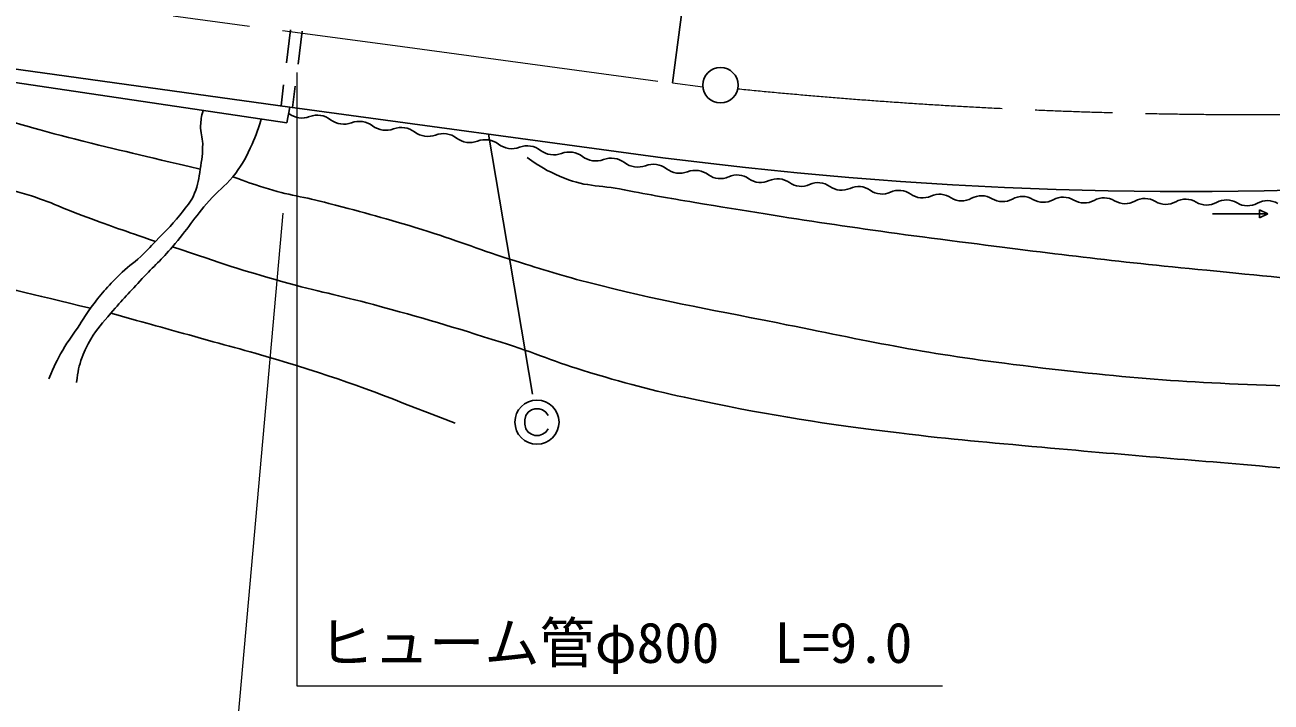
# Model space of a CAD drawing. Units: millimetres, scale not verified. Extents: x 40000 to 680000, y 20000 to 380000.
# Drawn here: x 331456 to 387868, y 262346 to 292995 of the extents above; entities that cross this region are included whole.
import ezdxf
from ezdxf.enums import TextEntityAlignment as Align

# ---------------------------------------------------------------- set-up
doc = ezdxf.new("R2010")
doc.units = ezdxf.units.MM
doc.header["$LTSCALE"] = 1000
doc.linetypes.add('CHAIN', pattern=[18.5, 12, -1.5, 3.5, -1.5])
for name, color, linetype, lineweight in [('M-BGD', 7, 'Continuous', 25), ('M-BMK', 2, 'CHAIN', 13), ('M-BMK-SRVR', 3, 'Continuous', 25), ('M-STR-HTXT', 7, 'Continuous', 13), ('M-STR-STRC', 7, 'Continuous', 25)]:
    doc.layers.add(name, color=color, linetype=linetype, lineweight=lineweight)
doc.styles.add('ＭＳ ゴシック', font='')
doc.styles.get('ＭＳ ゴシック').set_extended_font_data('MS Gothic')

msp = doc.modelspace()

# ---------------------------------------------------------------- linework, layer by layer
at = {"layer": 'M-BGD'}
for p, q in [((343476, 292768), (343291, 291279)), ((343819, 291220), (344012, 292708)), ((324473, 291902), (343453, 289279)), ((324412, 291366), (343315, 288564)), ((343168, 290287), (343050, 289335)), ((343564, 289264), (343689, 290229)), ((343315, 288564), (343453, 289279)), ((385218, 284445), (387718, 284445)), ((387343, 284633), (387718, 284445)), ((387343, 284258), (387343, 284633)), ((387718, 284445), (387343, 284258))]:
    msp.add_line(p, q, dxfattribs=at)
msp.add_lwpolyline([(343453, 289279), (360332, 286985), (361730, 286813)], dxfattribs=at)
for centre, radius, start, end in [((343995, 289765), 984, 232.5007, 290.8759), ((344697, 287925), 984, 52.5007, 110.8758), ((345895, 289487), 984, 232.5007, 290.8759), ((346597, 287647), 984, 52.5007, 110.8758), ((347796, 289210), 984, 232.5007, 290.8759), ((348497, 287370), 984, 52.5007, 110.8758), ((349696, 288932), 984, 232.5007, 290.8759), ((350397, 287092), 984, 52.5007, 110.8758), ((351596, 288654), 984, 232.5007, 290.8759), ((352298, 286815), 984, 52.5007, 110.8758), ((353496, 288377), 984, 232.5007, 290.8759), ((354198, 286537), 984, 52.5007, 110.8758), ((355396, 288099), 984, 232.5007, 290.8759), ((356098, 286259), 984, 52.5007, 110.8758), ((357297, 287822), 984, 232.5007, 290.8759), ((357998, 285982), 984, 52.5007, 110.8758), ((359197, 287544), 984, 232.5007, 290.8759), ((359898, 285704), 984, 52.5007, 110.8758), ((384056, 469925), 184467, 263.04863, 274.73983), ((361097, 287266), 984, 232.5007, 290.8759), ((361799, 285427), 984, 52.5007, 110.8758), ((362930, 286944), 908, 234.1567, 294.9803), ((363697, 285297), 908, 54.1568, 114.9803), ((364761, 286770), 908, 234.1567, 294.9803), ((365529, 285123), 908, 54.1568, 114.9803), ((366593, 286596), 908, 234.1567, 294.9803), ((367360, 284949), 908, 54.1568, 114.9803), ((368424, 286422), 908, 234.1567, 294.9803), ((369191, 284775), 908, 54.1568, 114.9803), ((370255, 286248), 908, 234.1567, 294.9803), ((371022, 284601), 908, 54.1568, 114.9803), ((372086, 286073), 908, 234.1567, 294.9803), ((372854, 284426), 908, 54.1568, 114.9803), ((373861, 285947), 917, 238.7568, 299.2894), ((374759, 284347), 917, 58.7568, 119.2893), ((375710, 285915), 917, 238.7568, 299.2894), ((376607, 284316), 917, 58.7568, 119.2893), ((377559, 285884), 917, 238.7568, 299.2894), ((378456, 284284), 917, 58.7568, 119.2893), ((379407, 285852), 917, 238.7568, 299.2894), ((380304, 284253), 917, 58.7568, 119.2893), ((381256, 285821), 917, 238.7568, 299.2894), ((382153, 284221), 917, 58.7568, 119.2893), ((383104, 285789), 917, 238.7568, 299.2894), ((384002, 284190), 917, 58.7568, 119.2893), ((384953, 285758), 917, 238.7568, 299.2894), ((385850, 284158), 917, 58.7568, 119.2893), ((386801, 285726), 917, 238.7568, 299.2894), ((387699, 284127), 917, 58.7568, 119.2893)]:
    msp.add_arc(centre, radius, start, end, dxfattribs=at)
for points, knots in [([(320405, 291786), (321366, 291306), (321679, 291128), (322554, 290872), (323214, 290678), (323606, 290660), (324275, 290504), (327896, 289656), (329829, 288821), (333431, 287897), (333530, 287872), (333586, 287858), (333685, 287833), (335909, 287279), (336617, 287122), (339393, 286466)], [0, 0, 0, 0, 1, 1, 1, 2, 2, 2, 3, 3, 3, 4, 4, 4, 5, 5, 5, 5]), ([(261111, 285177), (263019, 285744), (263555, 285882), (265137, 286275), (267680, 286907), (269150, 287058), (271717, 287588), (274007, 288061), (275259, 288503), (277576, 288818), (285685, 289918), (290342, 289091), (298525, 289072), (301500, 289066), (303165, 288942), (306138, 288824), (310407, 288654), (312812, 288679), (317059, 288214), (319255, 287974), (320466, 287696), (322654, 287388), (323113, 287324), (323373, 287304), (323830, 287229), (326808, 286743), (328433, 286223), (331333, 285385), (332503, 285048), (333108, 284709), (334252, 284292), (335464, 283851), (335853, 283716), (337365, 283193)], [0, 0, 0, 0, 1, 1, 1, 2, 2, 2, 3, 3, 3, 4, 4, 4, 5, 5, 5, 6, 6, 6, 7, 7, 7, 8, 8, 8, 9, 9, 9, 10, 10, 10, 11, 11, 11, 11]), ([(332533, 276973), (332802, 277594), (332883, 277786), (333166, 278275), (333438, 278748), (333642, 278980), (333942, 279435), (334129, 279721), (334218, 279892), (334418, 280168), (334880, 280803), (335187, 281125), (335739, 281684), (336086, 282037), (336335, 282177), (336696, 282517), (336966, 282771), (337111, 282922), (337365, 283193), (337869, 283732), (338196, 284000), (338635, 284595), (338851, 284887), (339008, 285038), (339140, 285377), (339299, 285784), (339323, 286035), (339393, 286466), (339464, 286910), (339505, 287162), (339503, 287612), (339502, 287934), (339398, 288109), (339410, 288430), (339421, 288705), (339444, 288818), (339519, 289127)], [0, 0, 0, 0, 1, 1, 1, 2, 2, 2, 3, 3, 3, 4, 4, 4, 5, 5, 5, 6, 6, 6, 7, 7, 7, 8, 8, 8, 9, 9, 9, 10, 10, 10, 11, 11, 11, 12, 12, 12, 12]), ([(342148, 288737), (341961, 288118), (341896, 287914), (341659, 287418), (341404, 286884), (341240, 286585), (340866, 286126), (340491, 285665), (340192, 285486), (339800, 285039), (339114, 284257), (338817, 283746), (338139, 282956), (337633, 282366), (337295, 282084), (336767, 281513), (336205, 280906), (335877, 280576), (335343, 279944), (334970, 279503), (334744, 279264), (334440, 278774), (334254, 278475), (334173, 278291), (334048, 277962), (333886, 277533), (333868, 277346), (333785, 276817)], [0, 0, 0, 0, 1, 1, 1, 2, 2, 2, 3, 3, 3, 4, 4, 4, 5, 5, 5, 6, 6, 6, 7, 7, 7, 8, 8, 8, 9, 9, 9, 9]), ([(354192, 287000), (354810, 286552), (355068, 286414), (355681, 286136), (356736, 285657), (357450, 285761), (358587, 285535), (359830, 285288), (360530, 285165), (361781, 284959), (366451, 284191), (369071, 283778), (373766, 283182), (378133, 282627), (380580, 282307), (384963, 281890), (389785, 281430), (392486, 281047), (397329, 280936), (401863, 280832), (404406, 281096), (408932, 281382), (412235, 281590), (414065, 281938), (417362, 282217), (419153, 282368), (420160, 282407), (421954, 282509), (431239, 283032), (436454, 283014), (445745, 283417), (447658, 283500), (448728, 283576), (450641, 283640), (453893, 283747), (455716, 283760), (458970, 283767), (463453, 283777), (465963, 283589), (470446, 283608), (471855, 283615), (472648, 283579), (474052, 283700), (474793, 283764), (475199, 283877), (475937, 283979), (478295, 284303), (479606, 284676), (481986, 284721), (484167, 284763), (485387, 284507), (487549, 284213), (488439, 284091), (488928, 283957), (489806, 283768), (491546, 283393), (492508, 283124), (494225, 282655), (495385, 282338), (496029, 282128), (497151, 281696), (501227, 280125), (503463, 278978), (507038, 276469), (507714, 275995), (508091, 275667), (508517, 274960), (508862, 274388), (508995, 274030), (509230, 273405), (509421, 272897), (509510, 272602), (509612, 272069), (509783, 271165), (509713, 270636), (509771, 269717), (509816, 268992), (509726, 268571), (509876, 267860), (510039, 267090), (510073, 266593), (510533, 265954), (510954, 265368), (511325, 265145), (511910, 264722), (512801, 264077), (513400, 263868), (514383, 263377), (515962, 262588), (516926, 262314), (518506, 261527), (519973, 260797), (520747, 260296), (522157, 259462), (523594, 258611), (524385, 258110), (525771, 257180), (526515, 256682), (526921, 256386), (527645, 255859), (528203, 255453), (528463, 255147), (529062, 254803), (529681, 254446), (530076, 254339), (530743, 254082), (531601, 253752), (532091, 253587), (532977, 253337), (534165, 253003), (534610, 252949), (536075, 252713)], [0, 0, 0, 0, 1, 1, 1, 2, 2, 2, 3, 3, 3, 4, 4, 4, 5, 5, 5, 6, 6, 6, 7, 7, 7, 8, 8, 8, 9, 9, 9, 10, 10, 10, 11, 11, 11, 12, 12, 12, 13, 13, 13, 14, 14, 14, 15, 15, 15, 16, 16, 16, 17, 17, 17, 18, 18, 18, 19, 19, 19, 20, 20, 20, 21, 21, 21, 22, 22, 22, 23, 23, 23, 24, 24, 24, 25, 25, 25, 26, 26, 26, 27, 27, 27, 28, 28, 28, 29, 29, 29, 30, 30, 30, 31, 31, 31, 32, 32, 32, 33, 33, 33, 34, 34, 34, 35, 35, 35, 36, 36, 36, 37, 37, 37, 37]), ([(484543, 282093), (484086, 282137), (483945, 282150), (483561, 282144), (483170, 282138), (482950, 282120), (482565, 282059), (482213, 282003), (482008, 281987), (481675, 281860), (481285, 281711), (481127, 281506), (480754, 281319), (480230, 281056), (479922, 280938), (479380, 280714), (478657, 280414), (478254, 280238), (477512, 279988), (476957, 279801), (476631, 279749), (476068, 279590), (475499, 279429), (475195, 279283), (474616, 279170), (473690, 278988), (473164, 278897), (472221, 278857), (470536, 278784), (469590, 278850), (467903, 278840), (461806, 278802), (458388, 278893), (452294, 278712), (449909, 278642), (448571, 278638), (446190, 278490), (436479, 277886), (431078, 276939), (421355, 276553), (412288, 276193), (407198, 276586), (398124, 276613), (394560, 276624), (392562, 276537), (389000, 276645), (383983, 276796), (381169, 277010), (376189, 277630), (371997, 278151), (369681, 278677), (365539, 279505), (362164, 280180), (360257, 280495), (356924, 281349), (355531, 281706), (354767, 281968), (353395, 282398), (351834, 282887), (350990, 283254), (349427, 283735), (347795, 284236), (346870, 284482), (345221, 284920), (344076, 285223), (343403, 285275), (342275, 285635), (341720, 285812), (341525, 285873), (340866, 286126)], [0, 0, 0, 0, 1, 1, 1, 2, 2, 2, 3, 3, 3, 4, 4, 4, 5, 5, 5, 6, 6, 6, 7, 7, 7, 8, 8, 8, 9, 9, 9, 10, 10, 10, 11, 11, 11, 12, 12, 12, 13, 13, 13, 14, 14, 14, 15, 15, 15, 16, 16, 16, 17, 17, 17, 18, 18, 18, 19, 19, 19, 20, 20, 20, 21, 21, 21, 22, 22, 22, 23, 23, 23, 23]), ([(262813, 277851), (265181, 278529), (265828, 278694), (267774, 279182), (271096, 280015), (272981, 280389), (276349, 281007), (279861, 281653), (281860, 281827), (285396, 282333), (286203, 282448), (286654, 282514), (287462, 282619), (288764, 282788), (289495, 282867), (290800, 283000), (292101, 283133), (292833, 283178), (294138, 283255), (297809, 283471), (299866, 283669), (303543, 283656), (307576, 283641), (309836, 283535), (313863, 283296), (317528, 283078), (319588, 282960), (323226, 282461), (327647, 281854), (329192, 281437), (334418, 280168)], [0, 0, 0, 0, 1, 1, 1, 2, 2, 2, 3, 3, 3, 4, 4, 4, 5, 5, 5, 6, 6, 6, 7, 7, 7, 8, 8, 8, 9, 9, 9, 10, 10, 10, 10]), ([(393307, 272497), (390974, 272711), (390387, 272762), (388515, 272929), (384210, 273313), (381795, 273486), (377491, 273878), (374966, 274108), (373548, 274219), (371031, 274527), (367488, 274959), (365507, 275270), (362012, 275992), (360040, 276399), (358945, 276686), (357017, 277264), (355436, 277739), (354593, 278138), (353018, 278633), (350769, 279340), (349505, 279725), (347230, 280339), (345637, 280768), (344724, 280928), (343135, 281371), (341163, 281921), (340514, 282152), (338139, 282956)], [0, 0, 0, 0, 1, 1, 1, 2, 2, 2, 3, 3, 3, 4, 4, 4, 5, 5, 5, 6, 6, 6, 7, 7, 7, 8, 8, 8, 9, 9, 9, 9]), ([(335343, 279944), (337199, 279432), (337666, 279303), (339153, 278887), (340735, 278445), (341628, 278221), (343199, 277745), (346270, 276813), (347273, 276376), (350932, 274971)], [0, 0, 0, 0, 1, 1, 1, 2, 2, 2, 3, 3, 3, 3])]:
    msp.add_open_spline(points, degree=3, knots=knots, dxfattribs=at)
at = {"layer": 'M-BMK'}
msp.add_lwpolyline([(324778, 295180), (348220, 292063), (360768, 290368), (362145, 290199)], dxfattribs=at)
msp.add_arc((387117, 523904), 234966, 264.28651, 275.8109, dxfattribs=at)
at = {"layer": 'M-BMK-SRVR'}
msp.add_line((360768, 290368), (364863, 321385), dxfattribs=at)
msp.add_circle((362942, 290268), 800, dxfattribs=at)
at = {"layer": 'M-STR-HTXT'}
msp.add_line((343126, 284468), (340678, 256957), dxfattribs=at)
msp.add_lwpolyline([(343770, 290847), (343770, 263079), (372997, 263079)], dxfattribs=at)
at = {"layer": 'M-STR-STRC'}
for p, q in [((352435, 288058), (354429, 276278)), ((354136, 275318), (354086, 275118)), ((354236, 275468), (354136, 275318)), ((354386, 275568), (354236, 275468)), ((354536, 275618), (354386, 275568)), ((354736, 275618), (354536, 275618)), ((354886, 275568), (354736, 275618)), ((355036, 275468), (354886, 275568)), ((355136, 275318), (355036, 275468)), ((354086, 275118), (354086, 274918)), ((354086, 274918), (354136, 274718)), ((354136, 274718), (354236, 274568)), ((354236, 274568), (354386, 274468)), ((354386, 274468), (354536, 274418)), ((354536, 274418), (354736, 274418)), ((354736, 274418), (354886, 274468)), ((354886, 274468), (355036, 274568)), ((355036, 274568), (355136, 274718))]:
    msp.add_line(p, q, dxfattribs=at)
msp.add_circle((354636, 275018), 1000, dxfattribs=at)

# ---------------------------------------------------------------- texts
at = {"layer": 'M-STR-HTXT', "style": 'ＭＳ ゴシック'}
msp.add_text('ヒューム管φ800\u3000L=9.0', height=1833, dxfattribs=at).set_placement((358190, 265034), align=Align.MIDDLE_CENTER)

doc.saveas('drawing.dxf')
